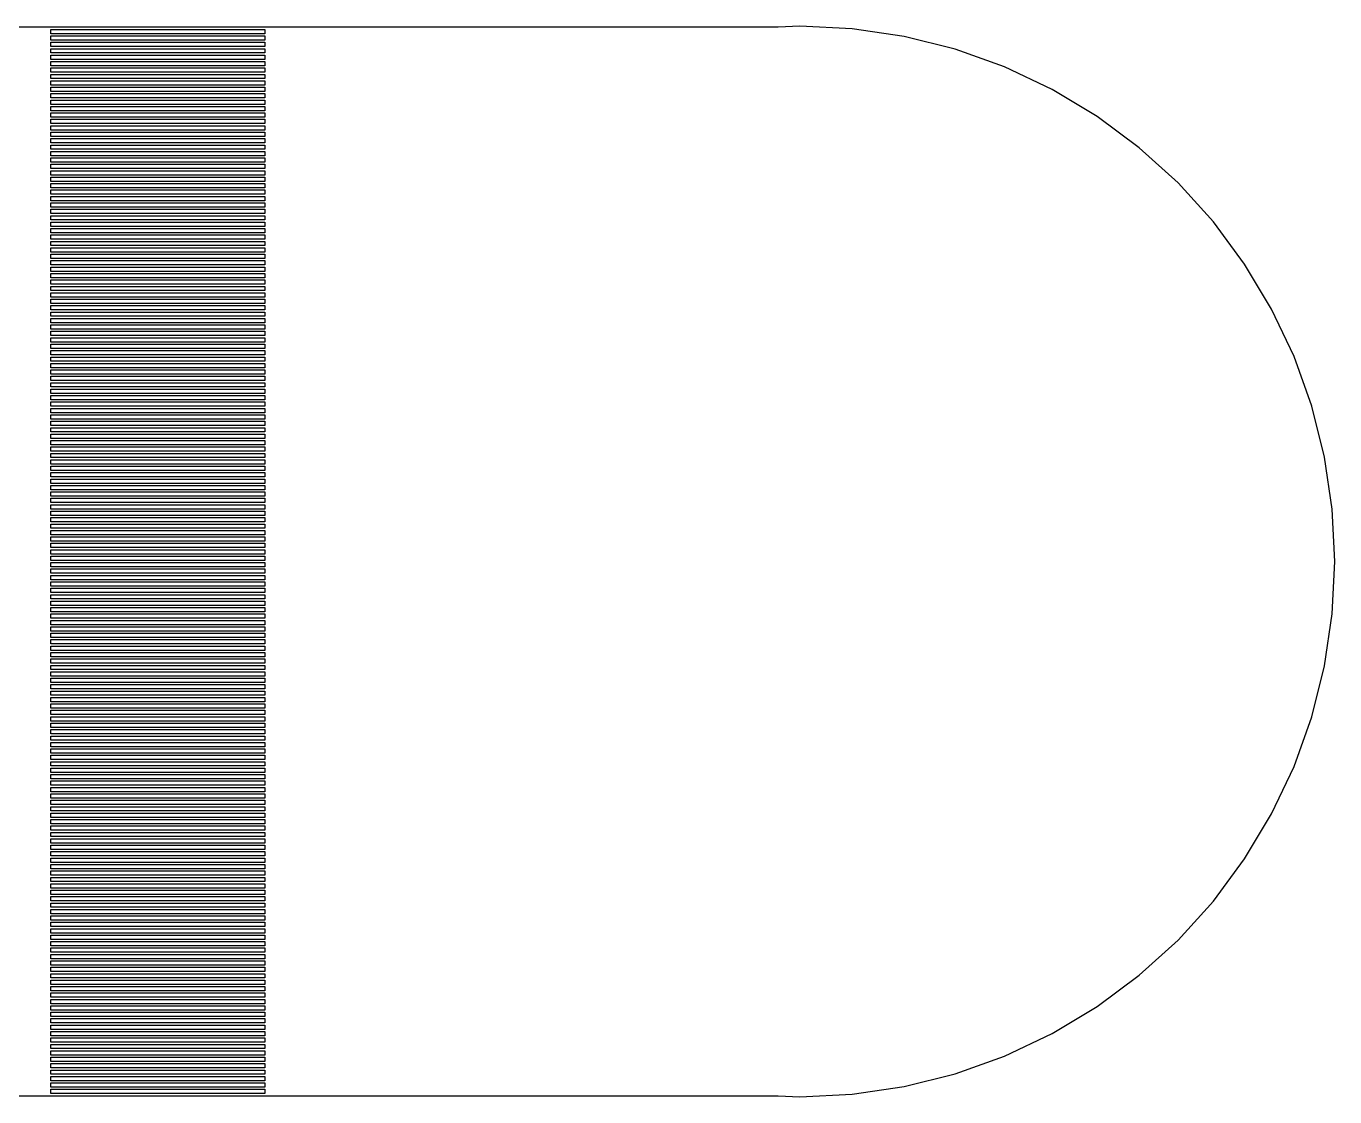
# Model space of a CAD drawing. Extents: x 0.5 to 47.5, y 0.5 to 53.5.
# Drawn here: x 41.38 to 47.5, y 24.5 to 29.5 of the extents above; entities that cross this region are included whole.
import ezdxf

# ---------------------------------------------------------------- set-up
doc = ezdxf.new("R2010")
doc.units = 0

msp = doc.modelspace()

# ---------------------------------------------------------------- linework, layer by layer
for p, q in [((44.8981, 29.495), (39.1019, 29.495)), ((41.5, 29.465), (41.5, 29.485)), ((41.5, 29.485), (42.5, 29.485)), ((42.5, 29.485), (42.5, 29.465)), ((45, 29.5), (44.8981, 29.495)), ((45.245, 29.488), (45, 29.5)), ((45.4877, 29.452), (45.245, 29.488)), ((42.5, 29.465), (41.5, 29.465)), ((41.5, 29.435), (41.5, 29.455)), ((41.5, 29.455), (42.5, 29.455)), ((42.5, 29.435), (41.5, 29.435)), ((41.5, 29.405), (41.5, 29.425)), ((41.5, 29.425), (42.5, 29.425)), ((42.5, 29.455), (42.5, 29.435)), ((42.5, 29.425), (42.5, 29.405)), ((45.7257, 29.3923), (45.4877, 29.452)), ((42.5, 29.405), (41.5, 29.405)), ((41.5, 29.375), (41.5, 29.395)), ((41.5, 29.395), (42.5, 29.395)), ((42.5, 29.375), (41.5, 29.375)), ((41.5, 29.345), (41.5, 29.365)), ((41.5, 29.365), (42.5, 29.365)), ((42.5, 29.395), (42.5, 29.375)), ((42.5, 29.365), (42.5, 29.345)), ((45.9567, 29.3097), (45.7257, 29.3923)), ((42.5, 29.345), (41.5, 29.345)), ((41.5, 29.315), (41.5, 29.335)), ((41.5, 29.335), (42.5, 29.335)), ((42.5, 29.315), (41.5, 29.315)), ((41.5, 29.285), (41.5, 29.305)), ((41.5, 29.305), (42.5, 29.305)), ((42.5, 29.335), (42.5, 29.315)), ((42.5, 29.305), (42.5, 29.285)), ((46.1785, 29.2048), (45.9567, 29.3097)), ((42.5, 29.285), (41.5, 29.285)), ((41.5, 29.255), (41.5, 29.275)), ((41.5, 29.275), (42.5, 29.275)), ((42.5, 29.255), (41.5, 29.255)), ((41.5, 29.225), (41.5, 29.245)), ((41.5, 29.245), (42.5, 29.245)), ((42.5, 29.275), (42.5, 29.255)), ((42.5, 29.245), (42.5, 29.225)), ((42.5, 29.225), (41.5, 29.225)), ((41.5, 29.195), (41.5, 29.215)), ((41.5, 29.215), (42.5, 29.215)), ((42.5, 29.195), (41.5, 29.195)), ((41.5, 29.165), (41.5, 29.185)), ((41.5, 29.185), (42.5, 29.185)), ((42.5, 29.215), (42.5, 29.195)), ((42.5, 29.185), (42.5, 29.165)), ((46.3889, 29.0787), (46.1785, 29.2048)), ((42.5, 29.165), (41.5, 29.165)), ((41.5, 29.135), (41.5, 29.155)), ((41.5, 29.155), (42.5, 29.155)), ((42.5, 29.135), (41.5, 29.135)), ((41.5, 29.105), (41.5, 29.125)), ((41.5, 29.125), (42.5, 29.125)), ((42.5, 29.155), (42.5, 29.135)), ((42.5, 29.125), (42.5, 29.105)), ((42.5, 29.105), (41.5, 29.105)), ((41.5, 29.075), (41.5, 29.095)), ((41.5, 29.095), (42.5, 29.095)), ((42.5, 29.075), (41.5, 29.075)), ((41.5, 29.045), (41.5, 29.065)), ((41.5, 29.065), (42.5, 29.065)), ((42.5, 29.095), (42.5, 29.075)), ((42.5, 29.065), (42.5, 29.045)), ((46.586, 28.9325), (46.3889, 29.0787)), ((42.5, 29.045), (41.5, 29.045)), ((41.5, 29.015), (41.5, 29.035)), ((41.5, 29.035), (42.5, 29.035)), ((42.5, 29.015), (41.5, 29.015)), ((41.5, 28.985), (41.5, 29.005)), ((41.5, 29.005), (42.5, 29.005)), ((42.5, 29.035), (42.5, 29.015)), ((42.5, 29.005), (42.5, 28.985)), ((42.5, 28.985), (41.5, 28.985)), ((41.5, 28.955), (41.5, 28.975)), ((41.5, 28.975), (42.5, 28.975)), ((42.5, 28.955), (41.5, 28.955)), ((41.5, 28.925), (41.5, 28.945)), ((41.5, 28.945), (42.5, 28.945)), ((42.5, 28.925), (41.5, 28.925)), ((42.5, 28.975), (42.5, 28.955)), ((42.5, 28.945), (42.5, 28.925)), ((46.7678, 28.7678), (46.586, 28.9325)), ((41.5, 28.895), (41.5, 28.915)), ((41.5, 28.915), (42.5, 28.915)), ((42.5, 28.895), (41.5, 28.895)), ((41.5, 28.865), (41.5, 28.885)), ((41.5, 28.885), (42.5, 28.885)), ((42.5, 28.865), (41.5, 28.865)), ((42.5, 28.915), (42.5, 28.895)), ((42.5, 28.885), (42.5, 28.865)), ((41.5, 28.835), (41.5, 28.855)), ((41.5, 28.855), (42.5, 28.855)), ((42.5, 28.835), (41.5, 28.835)), ((41.5, 28.805), (41.5, 28.825)), ((41.5, 28.825), (42.5, 28.825)), ((42.5, 28.805), (41.5, 28.805)), ((42.5, 28.855), (42.5, 28.835)), ((42.5, 28.825), (42.5, 28.805)), ((41.5, 28.775), (41.5, 28.795)), ((41.5, 28.795), (42.5, 28.795)), ((42.5, 28.775), (41.5, 28.775)), ((41.5, 28.745), (41.5, 28.765)), ((41.5, 28.765), (42.5, 28.765)), ((42.5, 28.745), (41.5, 28.745)), ((42.5, 28.795), (42.5, 28.775)), ((42.5, 28.765), (42.5, 28.745)), ((46.9325, 28.586), (46.7678, 28.7678)), ((41.5, 28.715), (41.5, 28.735)), ((41.5, 28.735), (42.5, 28.735)), ((42.5, 28.715), (41.5, 28.715)), ((41.5, 28.685), (41.5, 28.705)), ((41.5, 28.705), (42.5, 28.705)), ((42.5, 28.685), (41.5, 28.685)), ((42.5, 28.735), (42.5, 28.715)), ((42.5, 28.705), (42.5, 28.685)), ((41.5, 28.655), (41.5, 28.675)), ((41.5, 28.675), (42.5, 28.675)), ((42.5, 28.655), (41.5, 28.655)), ((41.5, 28.625), (41.5, 28.645)), ((41.5, 28.645), (42.5, 28.645)), ((42.5, 28.625), (41.5, 28.625)), ((42.5, 28.675), (42.5, 28.655)), ((42.5, 28.645), (42.5, 28.625)), ((41.5, 28.595), (41.5, 28.615)), ((41.5, 28.615), (42.5, 28.615)), ((42.5, 28.595), (41.5, 28.595)), ((41.5, 28.565), (41.5, 28.585)), ((41.5, 28.585), (42.5, 28.585)), ((42.5, 28.565), (41.5, 28.565)), ((42.5, 28.615), (42.5, 28.595)), ((42.5, 28.585), (42.5, 28.565)), ((47.0787, 28.3889), (46.9325, 28.586)), ((41.5, 28.535), (41.5, 28.555)), ((41.5, 28.555), (42.5, 28.555)), ((42.5, 28.535), (41.5, 28.535)), ((41.5, 28.505), (41.5, 28.525)), ((41.5, 28.525), (42.5, 28.525)), ((42.5, 28.505), (41.5, 28.505)), ((42.5, 28.555), (42.5, 28.535)), ((42.5, 28.525), (42.5, 28.505)), ((41.5, 28.475), (41.5, 28.495)), ((41.5, 28.495), (42.5, 28.495)), ((42.5, 28.475), (41.5, 28.475)), ((41.5, 28.445), (41.5, 28.465)), ((41.5, 28.465), (42.5, 28.465)), ((42.5, 28.445), (41.5, 28.445)), ((41.5, 28.415), (41.5, 28.435)), ((41.5, 28.435), (42.5, 28.435)), ((42.5, 28.495), (42.5, 28.475)), ((42.5, 28.465), (42.5, 28.445)), ((42.5, 28.435), (42.5, 28.415)), ((42.5, 28.415), (41.5, 28.415)), ((41.5, 28.385), (41.5, 28.405)), ((41.5, 28.405), (42.5, 28.405)), ((42.5, 28.385), (41.5, 28.385)), ((41.5, 28.355), (41.5, 28.375)), ((41.5, 28.375), (42.5, 28.375)), ((42.5, 28.405), (42.5, 28.385)), ((42.5, 28.375), (42.5, 28.355)), ((47.2048, 28.1785), (47.0787, 28.3889)), ((42.5, 28.355), (41.5, 28.355)), ((41.5, 28.325), (41.5, 28.345)), ((41.5, 28.345), (42.5, 28.345)), ((42.5, 28.325), (41.5, 28.325)), ((41.5, 28.295), (41.5, 28.315)), ((41.5, 28.315), (42.5, 28.315)), ((42.5, 28.345), (42.5, 28.325)), ((42.5, 28.315), (42.5, 28.295)), ((42.5, 28.295), (41.5, 28.295)), ((41.5, 28.265), (41.5, 28.285)), ((41.5, 28.285), (42.5, 28.285)), ((42.5, 28.265), (41.5, 28.265)), ((41.5, 28.235), (41.5, 28.255)), ((41.5, 28.255), (42.5, 28.255)), ((42.5, 28.285), (42.5, 28.265)), ((42.5, 28.255), (42.5, 28.235)), ((42.5, 28.235), (41.5, 28.235)), ((41.5, 28.205), (41.5, 28.225)), ((41.5, 28.225), (42.5, 28.225)), ((42.5, 28.205), (41.5, 28.205)), ((41.5, 28.175), (41.5, 28.195)), ((41.5, 28.195), (42.5, 28.195)), ((42.5, 28.225), (42.5, 28.205)), ((42.5, 28.195), (42.5, 28.175)), ((42.5, 28.175), (41.5, 28.175)), ((41.5, 28.145), (41.5, 28.165)), ((41.5, 28.165), (42.5, 28.165)), ((42.5, 28.145), (41.5, 28.145)), ((41.5, 28.115), (41.5, 28.135)), ((41.5, 28.135), (42.5, 28.135)), ((42.5, 28.165), (42.5, 28.145)), ((42.5, 28.135), (42.5, 28.115)), ((47.3097, 27.9567), (47.2048, 28.1785)), ((42.5, 28.115), (41.5, 28.115)), ((41.5, 28.085), (41.5, 28.105)), ((41.5, 28.105), (42.5, 28.105)), ((42.5, 28.085), (41.5, 28.085)), ((41.5, 28.055), (41.5, 28.075)), ((41.5, 28.075), (42.5, 28.075)), ((42.5, 28.105), (42.5, 28.085)), ((42.5, 28.075), (42.5, 28.055)), ((42.5, 28.055), (41.5, 28.055)), ((41.5, 28.025), (41.5, 28.045)), ((41.5, 28.045), (42.5, 28.045)), ((42.5, 28.025), (41.5, 28.025)), ((41.5, 27.995), (41.5, 28.015)), ((41.5, 28.015), (42.5, 28.015)), ((42.5, 28.045), (42.5, 28.025)), ((42.5, 28.015), (42.5, 27.995)), ((42.5, 27.995), (41.5, 27.995)), ((41.5, 27.965), (41.5, 27.985)), ((41.5, 27.985), (42.5, 27.985)), ((42.5, 27.965), (41.5, 27.965)), ((41.5, 27.935), (41.5, 27.955)), ((41.5, 27.955), (42.5, 27.955)), ((42.5, 27.985), (42.5, 27.965)), ((42.5, 27.955), (42.5, 27.935)), ((47.3923, 27.7257), (47.3097, 27.9567)), ((42.5, 27.935), (41.5, 27.935)), ((41.5, 27.905), (41.5, 27.925)), ((41.5, 27.925), (42.5, 27.925)), ((42.5, 27.905), (41.5, 27.905)), ((41.5, 27.875), (41.5, 27.895)), ((41.5, 27.895), (42.5, 27.895)), ((42.5, 27.925), (42.5, 27.905)), ((42.5, 27.895), (42.5, 27.875)), ((42.5, 27.875), (41.5, 27.875)), ((41.5, 27.845), (41.5, 27.865)), ((41.5, 27.865), (42.5, 27.865)), ((42.5, 27.845), (41.5, 27.845)), ((41.5, 27.815), (41.5, 27.835)), ((41.5, 27.835), (42.5, 27.835)), ((42.5, 27.865), (42.5, 27.845)), ((42.5, 27.835), (42.5, 27.815)), ((42.5, 27.815), (41.5, 27.815)), ((41.5, 27.785), (41.5, 27.805)), ((41.5, 27.805), (42.5, 27.805)), ((42.5, 27.785), (41.5, 27.785)), ((41.5, 27.755), (41.5, 27.775)), ((41.5, 27.775), (42.5, 27.775)), ((42.5, 27.805), (42.5, 27.785)), ((42.5, 27.775), (42.5, 27.755)), ((42.5, 27.755), (41.5, 27.755)), ((41.5, 27.725), (41.5, 27.745)), ((41.5, 27.745), (42.5, 27.745)), ((42.5, 27.725), (41.5, 27.725)), ((41.5, 27.695), (41.5, 27.715)), ((41.5, 27.715), (42.5, 27.715)), ((42.5, 27.745), (42.5, 27.725)), ((42.5, 27.715), (42.5, 27.695)), ((47.452, 27.4877), (47.3923, 27.7257)), ((42.5, 27.695), (41.5, 27.695)), ((41.5, 27.665), (41.5, 27.685)), ((41.5, 27.685), (42.5, 27.685)), ((42.5, 27.665), (41.5, 27.665)), ((41.5, 27.635), (41.5, 27.655)), ((41.5, 27.655), (42.5, 27.655)), ((42.5, 27.685), (42.5, 27.665)), ((42.5, 27.655), (42.5, 27.635)), ((42.5, 27.635), (41.5, 27.635)), ((41.5, 27.605), (41.5, 27.625)), ((41.5, 27.625), (42.5, 27.625)), ((42.5, 27.605), (41.5, 27.605)), ((41.5, 27.575), (41.5, 27.595)), ((41.5, 27.595), (42.5, 27.595)), ((42.5, 27.625), (42.5, 27.605)), ((42.5, 27.595), (42.5, 27.575)), ((42.5, 27.575), (41.5, 27.575)), ((41.5, 27.545), (41.5, 27.565)), ((41.5, 27.565), (42.5, 27.565)), ((42.5, 27.545), (41.5, 27.545)), ((41.5, 27.515), (41.5, 27.535)), ((41.5, 27.535), (42.5, 27.535)), ((42.5, 27.565), (42.5, 27.545)), ((42.5, 27.535), (42.5, 27.515)), ((42.5, 27.515), (41.5, 27.515)), ((41.5, 27.485), (41.5, 27.505)), ((41.5, 27.505), (42.5, 27.505)), ((42.5, 27.485), (41.5, 27.485)), ((41.5, 27.455), (41.5, 27.475)), ((41.5, 27.475), (42.5, 27.475)), ((42.5, 27.505), (42.5, 27.485)), ((42.5, 27.475), (42.5, 27.455)), ((47.488, 27.245), (47.452, 27.4877)), ((42.5, 27.455), (41.5, 27.455)), ((41.5, 27.425), (41.5, 27.445)), ((41.5, 27.445), (42.5, 27.445)), ((42.5, 27.425), (41.5, 27.425)), ((41.5, 27.395), (41.5, 27.415)), ((41.5, 27.415), (42.5, 27.415)), ((42.5, 27.445), (42.5, 27.425)), ((42.5, 27.415), (42.5, 27.395)), ((42.5, 27.395), (41.5, 27.395)), ((41.5, 27.365), (41.5, 27.385)), ((41.5, 27.385), (42.5, 27.385)), ((42.5, 27.365), (41.5, 27.365)), ((41.5, 27.335), (41.5, 27.355)), ((41.5, 27.355), (42.5, 27.355)), ((42.5, 27.335), (41.5, 27.335)), ((42.5, 27.385), (42.5, 27.365)), ((42.5, 27.355), (42.5, 27.335)), ((41.5, 27.305), (41.5, 27.325)), ((41.5, 27.325), (42.5, 27.325)), ((42.5, 27.305), (41.5, 27.305)), ((41.5, 27.275), (41.5, 27.295)), ((41.5, 27.295), (42.5, 27.295)), ((42.5, 27.275), (41.5, 27.275)), ((42.5, 27.325), (42.5, 27.305)), ((42.5, 27.295), (42.5, 27.275)), ((41.5, 27.245), (41.5, 27.265)), ((41.5, 27.265), (42.5, 27.265)), ((42.5, 27.245), (41.5, 27.245)), ((41.5, 27.215), (41.5, 27.235)), ((41.5, 27.235), (42.5, 27.235)), ((42.5, 27.215), (41.5, 27.215)), ((42.5, 27.265), (42.5, 27.245)), ((42.5, 27.235), (42.5, 27.215)), ((47.5, 27), (47.488, 27.245)), ((41.5, 27.185), (41.5, 27.205)), ((41.5, 27.205), (42.5, 27.205)), ((42.5, 27.185), (41.5, 27.185)), ((41.5, 27.155), (41.5, 27.175)), ((41.5, 27.175), (42.5, 27.175)), ((42.5, 27.155), (41.5, 27.155)), ((42.5, 27.205), (42.5, 27.185)), ((42.5, 27.175), (42.5, 27.155)), ((41.5, 27.125), (41.5, 27.145)), ((41.5, 27.145), (42.5, 27.145)), ((42.5, 27.125), (41.5, 27.125)), ((41.5, 27.095), (41.5, 27.115)), ((41.5, 27.115), (42.5, 27.115)), ((42.5, 27.095), (41.5, 27.095)), ((42.5, 27.145), (42.5, 27.125)), ((42.5, 27.115), (42.5, 27.095)), ((41.5, 27.065), (41.5, 27.085)), ((41.5, 27.085), (42.5, 27.085)), ((42.5, 27.065), (41.5, 27.065)), ((41.5, 27.035), (41.5, 27.055)), ((41.5, 27.055), (42.5, 27.055)), ((42.5, 27.035), (41.5, 27.035)), ((42.5, 27.085), (42.5, 27.065)), ((42.5, 27.055), (42.5, 27.035)), ((41.5, 27.005), (41.5, 27.025)), ((41.5, 27.025), (42.5, 27.025)), ((42.5, 27.005), (41.5, 27.005)), ((41.5, 26.975), (41.5, 26.995)), ((41.5, 26.995), (42.5, 26.995)), ((42.5, 26.975), (41.5, 26.975)), ((42.5, 27.025), (42.5, 27.005)), ((42.5, 26.995), (42.5, 26.975)), ((47.488, 26.755), (47.5, 27)), ((41.5, 26.945), (41.5, 26.965)), ((41.5, 26.965), (42.5, 26.965)), ((42.5, 26.945), (41.5, 26.945)), ((41.5, 26.915), (41.5, 26.935)), ((41.5, 26.935), (42.5, 26.935)), ((42.5, 26.915), (41.5, 26.915)), ((42.5, 26.965), (42.5, 26.945)), ((42.5, 26.935), (42.5, 26.915)), ((41.5, 26.885), (41.5, 26.905)), ((41.5, 26.905), (42.5, 26.905)), ((42.5, 26.885), (41.5, 26.885)), ((41.5, 26.855), (41.5, 26.875)), ((41.5, 26.875), (42.5, 26.875)), ((42.5, 26.855), (41.5, 26.855)), ((41.5, 26.825), (41.5, 26.845)), ((41.5, 26.845), (42.5, 26.845)), ((42.5, 26.905), (42.5, 26.885)), ((42.5, 26.875), (42.5, 26.855)), ((42.5, 26.845), (42.5, 26.825)), ((42.5, 26.825), (41.5, 26.825)), ((41.5, 26.795), (41.5, 26.815)), ((41.5, 26.815), (42.5, 26.815)), ((42.5, 26.795), (41.5, 26.795)), ((41.5, 26.765), (41.5, 26.785)), ((41.5, 26.785), (42.5, 26.785)), ((42.5, 26.815), (42.5, 26.795)), ((42.5, 26.785), (42.5, 26.765)), ((42.5, 26.765), (41.5, 26.765)), ((41.5, 26.735), (41.5, 26.755)), ((41.5, 26.755), (42.5, 26.755)), ((42.5, 26.735), (41.5, 26.735)), ((41.5, 26.705), (41.5, 26.725)), ((41.5, 26.725), (42.5, 26.725)), ((42.5, 26.755), (42.5, 26.735)), ((42.5, 26.725), (42.5, 26.705)), ((47.452, 26.5123), (47.488, 26.755)), ((42.5, 26.705), (41.5, 26.705)), ((41.5, 26.675), (41.5, 26.695)), ((41.5, 26.695), (42.5, 26.695)), ((42.5, 26.675), (41.5, 26.675)), ((41.5, 26.645), (41.5, 26.665)), ((41.5, 26.665), (42.5, 26.665)), ((42.5, 26.695), (42.5, 26.675)), ((42.5, 26.665), (42.5, 26.645)), ((42.5, 26.645), (41.5, 26.645)), ((41.5, 26.615), (41.5, 26.635)), ((41.5, 26.635), (42.5, 26.635)), ((42.5, 26.615), (41.5, 26.615)), ((41.5, 26.585), (41.5, 26.605)), ((41.5, 26.605), (42.5, 26.605)), ((42.5, 26.635), (42.5, 26.615)), ((42.5, 26.605), (42.5, 26.585)), ((42.5, 26.585), (41.5, 26.585)), ((41.5, 26.555), (41.5, 26.575)), ((41.5, 26.575), (42.5, 26.575)), ((42.5, 26.555), (41.5, 26.555)), ((41.5, 26.525), (41.5, 26.545)), ((41.5, 26.545), (42.5, 26.545)), ((42.5, 26.575), (42.5, 26.555)), ((42.5, 26.545), (42.5, 26.525)), ((42.5, 26.525), (41.5, 26.525)), ((41.5, 26.495), (41.5, 26.515)), ((41.5, 26.515), (42.5, 26.515)), ((42.5, 26.495), (41.5, 26.495)), ((41.5, 26.465), (41.5, 26.485)), ((41.5, 26.485), (42.5, 26.485)), ((42.5, 26.515), (42.5, 26.495)), ((42.5, 26.485), (42.5, 26.465)), ((47.3923, 26.2743), (47.452, 26.5123)), ((42.5, 26.465), (41.5, 26.465)), ((41.5, 26.435), (41.5, 26.455)), ((41.5, 26.455), (42.5, 26.455)), ((42.5, 26.435), (41.5, 26.435)), ((41.5, 26.405), (41.5, 26.425)), ((41.5, 26.425), (42.5, 26.425)), ((42.5, 26.455), (42.5, 26.435)), ((42.5, 26.425), (42.5, 26.405)), ((42.5, 26.405), (41.5, 26.405)), ((41.5, 26.375), (41.5, 26.395)), ((41.5, 26.395), (42.5, 26.395)), ((42.5, 26.375), (41.5, 26.375)), ((41.5, 26.345), (41.5, 26.365)), ((41.5, 26.365), (42.5, 26.365)), ((42.5, 26.395), (42.5, 26.375)), ((42.5, 26.365), (42.5, 26.345)), ((42.5, 26.345), (41.5, 26.345)), ((41.5, 26.315), (41.5, 26.335)), ((41.5, 26.335), (42.5, 26.335)), ((42.5, 26.315), (41.5, 26.315)), ((41.5, 26.285), (41.5, 26.305)), ((41.5, 26.305), (42.5, 26.305)), ((42.5, 26.335), (42.5, 26.315)), ((42.5, 26.305), (42.5, 26.285)), ((42.5, 26.285), (41.5, 26.285)), ((41.5, 26.255), (41.5, 26.275)), ((41.5, 26.275), (42.5, 26.275)), ((42.5, 26.255), (41.5, 26.255)), ((41.5, 26.225), (41.5, 26.245)), ((41.5, 26.245), (42.5, 26.245)), ((42.5, 26.275), (42.5, 26.255)), ((42.5, 26.245), (42.5, 26.225)), ((47.3097, 26.0433), (47.3923, 26.2743)), ((42.5, 26.225), (41.5, 26.225)), ((41.5, 26.195), (41.5, 26.215)), ((41.5, 26.215), (42.5, 26.215)), ((42.5, 26.195), (41.5, 26.195)), ((41.5, 26.165), (41.5, 26.185)), ((41.5, 26.185), (42.5, 26.185)), ((42.5, 26.215), (42.5, 26.195)), ((42.5, 26.185), (42.5, 26.165)), ((42.5, 26.165), (41.5, 26.165)), ((41.5, 26.135), (41.5, 26.155)), ((41.5, 26.155), (42.5, 26.155)), ((42.5, 26.135), (41.5, 26.135)), ((41.5, 26.105), (41.5, 26.125)), ((41.5, 26.125), (42.5, 26.125)), ((42.5, 26.155), (42.5, 26.135)), ((42.5, 26.125), (42.5, 26.105)), ((42.5, 26.105), (41.5, 26.105)), ((41.5, 26.075), (41.5, 26.095)), ((41.5, 26.095), (42.5, 26.095)), ((42.5, 26.075), (41.5, 26.075)), ((41.5, 26.045), (41.5, 26.065)), ((41.5, 26.065), (42.5, 26.065)), ((42.5, 26.095), (42.5, 26.075)), ((42.5, 26.065), (42.5, 26.045)), ((42.5, 26.045), (41.5, 26.045)), ((41.5, 26.015), (41.5, 26.035)), ((41.5, 26.035), (42.5, 26.035)), ((42.5, 26.015), (41.5, 26.015)), ((41.5, 25.985), (41.5, 26.005)), ((41.5, 26.005), (42.5, 26.005)), ((42.5, 26.035), (42.5, 26.015)), ((42.5, 26.005), (42.5, 25.985)), ((47.2048, 25.8215), (47.3097, 26.0433)), ((42.5, 25.985), (41.5, 25.985)), ((41.5, 25.955), (41.5, 25.975)), ((41.5, 25.975), (42.5, 25.975)), ((42.5, 25.955), (41.5, 25.955)), ((41.5, 25.925), (41.5, 25.945)), ((41.5, 25.945), (42.5, 25.945)), ((42.5, 25.975), (42.5, 25.955)), ((42.5, 25.945), (42.5, 25.925)), ((42.5, 25.925), (41.5, 25.925)), ((41.5, 25.895), (41.5, 25.915)), ((41.5, 25.915), (42.5, 25.915)), ((42.5, 25.895), (41.5, 25.895)), ((41.5, 25.865), (41.5, 25.885)), ((41.5, 25.885), (42.5, 25.885)), ((42.5, 25.915), (42.5, 25.895)), ((42.5, 25.885), (42.5, 25.865)), ((42.5, 25.865), (41.5, 25.865)), ((41.5, 25.835), (41.5, 25.855)), ((41.5, 25.855), (42.5, 25.855)), ((42.5, 25.835), (41.5, 25.835)), ((41.5, 25.805), (41.5, 25.825)), ((41.5, 25.825), (42.5, 25.825)), ((42.5, 25.855), (42.5, 25.835)), ((42.5, 25.825), (42.5, 25.805)), ((47.0787, 25.6111), (47.2048, 25.8215)), ((42.5, 25.805), (41.5, 25.805)), ((41.5, 25.775), (41.5, 25.795)), ((41.5, 25.795), (42.5, 25.795)), ((42.5, 25.775), (41.5, 25.775)), ((41.5, 25.745), (41.5, 25.765)), ((41.5, 25.765), (42.5, 25.765)), ((42.5, 25.745), (41.5, 25.745)), ((42.5, 25.795), (42.5, 25.775)), ((42.5, 25.765), (42.5, 25.745)), ((41.5, 25.715), (41.5, 25.735)), ((41.5, 25.735), (42.5, 25.735)), ((42.5, 25.715), (41.5, 25.715)), ((41.5, 25.685), (41.5, 25.705)), ((41.5, 25.705), (42.5, 25.705)), ((42.5, 25.685), (41.5, 25.685)), ((42.5, 25.735), (42.5, 25.715)), ((42.5, 25.705), (42.5, 25.685)), ((41.5, 25.655), (41.5, 25.675)), ((41.5, 25.675), (42.5, 25.675)), ((42.5, 25.655), (41.5, 25.655)), ((41.5, 25.625), (41.5, 25.645)), ((41.5, 25.645), (42.5, 25.645)), ((42.5, 25.625), (41.5, 25.625)), ((42.5, 25.675), (42.5, 25.655)), ((42.5, 25.645), (42.5, 25.625)), ((41.5, 25.595), (41.5, 25.615)), ((41.5, 25.615), (42.5, 25.615)), ((42.5, 25.595), (41.5, 25.595)), ((41.5, 25.565), (41.5, 25.585)), ((41.5, 25.585), (42.5, 25.585)), ((42.5, 25.565), (41.5, 25.565)), ((42.5, 25.615), (42.5, 25.595)), ((42.5, 25.585), (42.5, 25.565)), ((46.9325, 25.414), (47.0787, 25.6111)), ((41.5, 25.535), (41.5, 25.555)), ((41.5, 25.555), (42.5, 25.555)), ((42.5, 25.535), (41.5, 25.535)), ((41.5, 25.505), (41.5, 25.525)), ((41.5, 25.525), (42.5, 25.525)), ((42.5, 25.505), (41.5, 25.505)), ((42.5, 25.555), (42.5, 25.535)), ((42.5, 25.525), (42.5, 25.505)), ((41.5, 25.475), (41.5, 25.495)), ((41.5, 25.495), (42.5, 25.495)), ((42.5, 25.475), (41.5, 25.475)), ((41.5, 25.445), (41.5, 25.465)), ((41.5, 25.465), (42.5, 25.465)), ((42.5, 25.445), (41.5, 25.445)), ((42.5, 25.495), (42.5, 25.475)), ((42.5, 25.465), (42.5, 25.445)), ((41.5, 25.415), (41.5, 25.435)), ((41.5, 25.435), (42.5, 25.435)), ((42.5, 25.415), (41.5, 25.415)), ((41.5, 25.385), (41.5, 25.405)), ((41.5, 25.405), (42.5, 25.405)), ((42.5, 25.385), (41.5, 25.385)), ((42.5, 25.435), (42.5, 25.415)), ((42.5, 25.405), (42.5, 25.385)), ((46.7678, 25.2322), (46.9325, 25.414)), ((41.5, 25.355), (41.5, 25.375)), ((41.5, 25.375), (42.5, 25.375)), ((42.5, 25.355), (41.5, 25.355)), ((41.5, 25.325), (41.5, 25.345)), ((41.5, 25.345), (42.5, 25.345)), ((42.5, 25.325), (41.5, 25.325)), ((42.5, 25.375), (42.5, 25.355)), ((42.5, 25.345), (42.5, 25.325)), ((41.5, 25.295), (41.5, 25.315)), ((41.5, 25.315), (42.5, 25.315)), ((42.5, 25.295), (41.5, 25.295)), ((41.5, 25.265), (41.5, 25.285)), ((41.5, 25.285), (42.5, 25.285)), ((42.5, 25.265), (41.5, 25.265)), ((41.5, 25.235), (41.5, 25.255)), ((41.5, 25.255), (42.5, 25.255)), ((42.5, 25.315), (42.5, 25.295)), ((42.5, 25.285), (42.5, 25.265)), ((42.5, 25.255), (42.5, 25.235)), ((42.5, 25.235), (41.5, 25.235)), ((41.5, 25.205), (41.5, 25.225)), ((41.5, 25.225), (42.5, 25.225)), ((42.5, 25.205), (41.5, 25.205)), ((41.5, 25.175), (41.5, 25.195)), ((41.5, 25.195), (42.5, 25.195)), ((42.5, 25.225), (42.5, 25.205)), ((42.5, 25.195), (42.5, 25.175)), ((46.586, 25.0675), (46.7678, 25.2322)), ((42.5, 25.175), (41.5, 25.175)), ((41.5, 25.145), (41.5, 25.165)), ((41.5, 25.165), (42.5, 25.165)), ((42.5, 25.145), (41.5, 25.145)), ((41.5, 25.115), (41.5, 25.135)), ((41.5, 25.135), (42.5, 25.135)), ((42.5, 25.165), (42.5, 25.145)), ((42.5, 25.135), (42.5, 25.115)), ((42.5, 25.115), (41.5, 25.115)), ((41.5, 25.085), (41.5, 25.105)), ((41.5, 25.105), (42.5, 25.105)), ((42.5, 25.085), (41.5, 25.085)), ((41.5, 25.055), (41.5, 25.075)), ((41.5, 25.075), (42.5, 25.075)), ((42.5, 25.105), (42.5, 25.085)), ((42.5, 25.075), (42.5, 25.055)), ((42.5, 25.055), (41.5, 25.055)), ((41.5, 25.025), (41.5, 25.045)), ((41.5, 25.045), (42.5, 25.045)), ((42.5, 25.025), (41.5, 25.025)), ((41.5, 24.995), (41.5, 25.015)), ((41.5, 25.015), (42.5, 25.015)), ((42.5, 25.045), (42.5, 25.025)), ((42.5, 25.015), (42.5, 24.995)), ((46.3889, 24.9213), (46.586, 25.0675)), ((42.5, 24.995), (41.5, 24.995)), ((41.5, 24.965), (41.5, 24.985)), ((41.5, 24.985), (42.5, 24.985)), ((42.5, 24.965), (41.5, 24.965)), ((41.5, 24.935), (41.5, 24.955)), ((41.5, 24.955), (42.5, 24.955)), ((42.5, 24.985), (42.5, 24.965)), ((42.5, 24.955), (42.5, 24.935)), ((42.5, 24.935), (41.5, 24.935)), ((41.5, 24.905), (41.5, 24.925)), ((41.5, 24.925), (42.5, 24.925)), ((42.5, 24.905), (41.5, 24.905)), ((41.5, 24.875), (41.5, 24.895)), ((41.5, 24.895), (42.5, 24.895)), ((42.5, 24.925), (42.5, 24.905)), ((42.5, 24.895), (42.5, 24.875)), ((46.1785, 24.7952), (46.3889, 24.9213)), ((42.5, 24.875), (41.5, 24.875)), ((41.5, 24.845), (41.5, 24.865)), ((41.5, 24.865), (42.5, 24.865)), ((42.5, 24.845), (41.5, 24.845)), ((41.5, 24.815), (41.5, 24.835)), ((41.5, 24.835), (42.5, 24.835)), ((42.5, 24.865), (42.5, 24.845)), ((42.5, 24.835), (42.5, 24.815)), ((42.5, 24.815), (41.5, 24.815)), ((41.5, 24.785), (41.5, 24.805)), ((41.5, 24.805), (42.5, 24.805)), ((42.5, 24.785), (41.5, 24.785)), ((41.5, 24.755), (41.5, 24.775)), ((41.5, 24.775), (42.5, 24.775)), ((42.5, 24.805), (42.5, 24.785)), ((42.5, 24.775), (42.5, 24.755)), ((45.9567, 24.6903), (46.1785, 24.7952)), ((42.5, 24.755), (41.5, 24.755)), ((41.5, 24.725), (41.5, 24.745)), ((41.5, 24.745), (42.5, 24.745)), ((42.5, 24.725), (41.5, 24.725)), ((41.5, 24.695), (41.5, 24.715)), ((41.5, 24.715), (42.5, 24.715)), ((42.5, 24.745), (42.5, 24.725)), ((42.5, 24.715), (42.5, 24.695)), ((42.5, 24.695), (41.5, 24.695)), ((41.5, 24.665), (41.5, 24.685)), ((41.5, 24.685), (42.5, 24.685)), ((42.5, 24.665), (41.5, 24.665)), ((41.5, 24.635), (41.5, 24.655)), ((41.5, 24.655), (42.5, 24.655)), ((42.5, 24.685), (42.5, 24.665)), ((42.5, 24.655), (42.5, 24.635)), ((45.7257, 24.6077), (45.9567, 24.6903)), ((42.5, 24.635), (41.5, 24.635)), ((41.5, 24.605), (41.5, 24.625)), ((41.5, 24.625), (42.5, 24.625)), ((42.5, 24.605), (41.5, 24.605)), ((41.5, 24.575), (41.5, 24.595)), ((41.5, 24.595), (42.5, 24.595)), ((42.5, 24.625), (42.5, 24.605)), ((42.5, 24.595), (42.5, 24.575)), ((45.4877, 24.548), (45.7257, 24.6077)), ((42.5, 24.575), (41.5, 24.575)), ((41.5, 24.545), (41.5, 24.565)), ((41.5, 24.565), (42.5, 24.565)), ((42.5, 24.545), (41.5, 24.545)), ((41.5, 24.515), (41.5, 24.535)), ((41.5, 24.535), (42.5, 24.535)), ((42.5, 24.565), (42.5, 24.545)), ((42.5, 24.535), (42.5, 24.515)), ((45.245, 24.512), (45.4877, 24.548)), ((39.1019, 24.505), (44.8981, 24.505)), ((42.5, 24.515), (41.5, 24.515)), ((44.8981, 24.505), (45, 24.5)), ((45, 24.5), (45.245, 24.512))]:
    msp.add_line(p, q)

doc.saveas('drawing.dxf')
